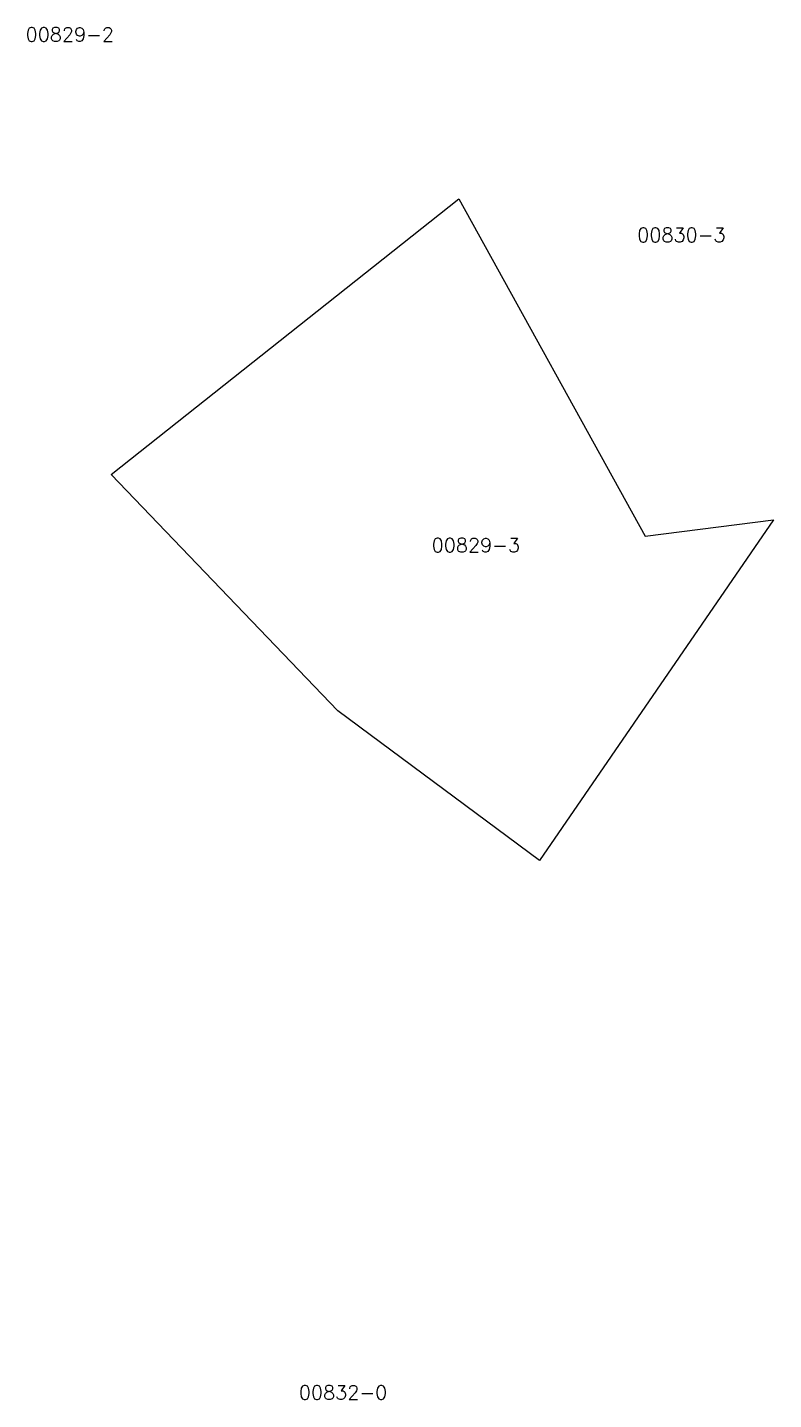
# Model space of a CAD drawing. Header units: metres. Extents: x 7423707 to 7427500, y 4706661 to 4708784.
# Drawn here: x 7423725.6 to 7423778.5, y 4708682.6 to 4708779.7 of the extents above; entities that cross this region are included whole.
import ezdxf

# ---------------------------------------------------------------- set-up
doc = ezdxf.new("R2010")
doc.units = ezdxf.units.M
doc.layers.add('Numrat_Parcelave', color=7, linetype='Continuous')
doc.layers.add('Parcelat_kadastrale2021', color=7, linetype='Continuous')
doc.styles.get("Standard").update_dxf_attribs({"font": 'simplex.shx'})

msp = doc.modelspace()

# ---------------------------------------------------------------- linework, layer by layer
at = {"layer": 'Parcelat_kadastrale2021'}
msp.add_lwpolyline([(7423761.905, 4708720.743), (7423747.634, 4708731.353), (7423731.57, 4708748.074), (7423756.192, 4708767.614), (7423769.406, 4708743.714), (7423778.491, 4708744.873)], close=True, dxfattribs=at)

# ---------------------------------------------------------------- texts
at = {"layer": 'Numrat_Parcelave'}
for s, p in [('00829-2', (7423725.513, 4708778.742)), ('00830-3', (7423768.835, 4708764.546)), ('00829-3', (7423754.276, 4708742.577)), ('00832-0', (7423744.868, 4708682.566))]:
    msp.add_text(s, height=1, dxfattribs=at).set_placement(p)

doc.saveas('drawing.dxf')
